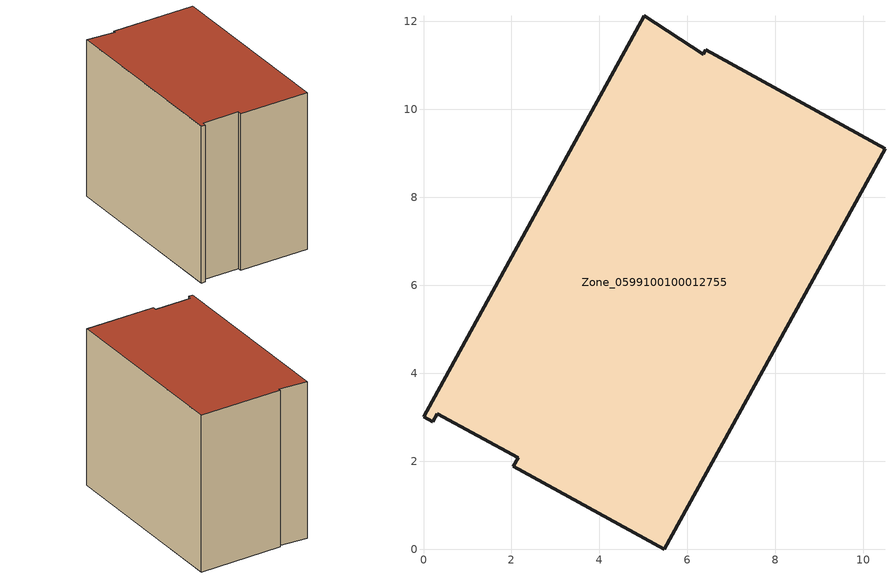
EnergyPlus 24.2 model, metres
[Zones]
Zone_0599100100012755
 floor ground (C_G): 0,3.01 5.02,12.13 6.36,11.25 6.42,11.35 10.49,9.11 5.48,0 2.04,1.89 2.15,2.08 0.31,3.08 0.2,2.9 z0
 wall outside (C_F): 0,3.01 0.2,2.9 0.31,3.08 2.15,2.08 2.04,1.89 5.48,0 10.49,9.11 6.42,11.35 6.36,11.25 5.02,12.13 0,3.01 z0:8.89
 roof outside (C_R): 5.02,12.13 0,3.01 0.2,2.9 0.31,3.08 2.15,2.08 2.04,1.89 5.48,0 10.49,9.11 6.42,11.35 6.36,11.25 z8.89
[BUILDING]
Pand.0599100100012755: North Axis=0; Terrain=City; Loads Convergence Tolerance Value=0.04; Temperature Convergence Tolerance Value=0.4; Solar Distribution=FullExterior; Maximum Number of Warmup Days=25; Minimum Number of Warmup Days=1
[Site:Location]
Rotterdam.The.Hague.AP_ZH_NLD Design_Conditions: Latitude=51.96; Longitude=4.45; Time Zone=1; Elevation=-4.5
[SITE:GROUNDTEMPERATURE:BUILDINGSURFACE]
18, 18, 18, 18, 18, 18, 18, 18, 18, 18, 18, 18
[MATERIAL] Thermal Absorptance=0.9; Solar Absorptance=0.7; Visible Absorptance=0.7
Name | Roughness | Thickness | Conductivity | Density | Specific Heat
G.TI.2015-2018 | MediumSmooth | 0.15 | 0.0428571 | 540 | 1210
F.TI.2015-2018 | Rough | 0.3 | 0.0666667 | 1920 | 840
R.TI.2015-2018 | MediumRough | 0.2 | 0.0333333 | 1500 | 1000
[CONSTRUCTION]
C_G: G.TI.2015-2018
C_F: F.TI.2015-2018
C_R: R.TI.2015-2018
[ZONE]
Zone_0599100100012755: Type=1; Multiplier=1; Ceiling Height=Autocalculate; Volume=Autocalculate; Floor Area=autocalculate; Part of Total Floor Area=Yes
[ZONEINFILTRATION:DESIGNFLOWRATE]
Infil_Zone_0599100100012755: Zone or ZoneList or Space or SpaceList=Zone_0599100100012755; Schedule=AlwaysOn; Design Flow Rate Calculation Method=Flow/Area; Flow Rate per Floor Area=0.0015; Constant Term Coefficient=1; Temperature Term Coefficient=0; Velocity Term Coefficient=0; Velocity Squared Term Coefficient=0
[HVACTEMPLATE:ZONE:IDEALLOADSAIRSYSTEM]
Zone_0599100100012755: Maximum Heating Supply Air Temperature=50; Minimum Cooling Supply Air Temperature=13; Maximum Heating Supply Air Humidity Ratio=0.0156; Minimum Cooling Supply Air Humidity Ratio=0.0077; Heating Limit=NoLimit; Cooling Limit=NoLimit; Dehumidification Control Type=ConstantSensibleHeatRatio; Cooling Sensible Heat Ratio=0.7; Dehumidification Setpoint=60; Humidification Control Type=None; Humidification Setpoint=30; Outdoor Air Method=None; Outdoor Air Flow Rate per Person=0.00944; Outdoor Air Flow Rate per Zone Floor Area=0; Outdoor Air Flow Rate per Zone=0; Demand Controlled Ventilation Type=None; Outdoor Air Economizer Type=NoEconomizer; Heat Recovery Type=None; Sensible Heat Recovery Effectiveness=0.7; Latent Heat Recovery Effectiveness=0.65
[ZONECONTROL:THERMOSTAT]
ThermostatControl_Zone_0599100100012755: Zone or ZoneList=Zone_0599100100012755; Control Type Schedule=DualSetpointControlType; Control 1=Thermostat_Zone_0599100100012755; Temperature Difference Between Cutout And Setpoint=0
[THERMOSTATSETPOINT:DUALSETPOINT]
Thermostat_Zone_0599100100012755: Heating Setpoint Temperature Schedule=HeatingSetpoint_Zone_0599100100012755; Cooling Setpoint Temperature Schedule=CoolingSetpoint_Zone_0599100100012755
[SCHEDULE:COMPACT]
HeatingSetpoint_Zone_0599100100012755: Through: 12/31, For: AllDays, Until: 24:00, 21
CoolingSetpoint_Zone_0599100100012755: Through: 12/31, For: AllDays, Until: 24:00, 24
DualSetpointControlType: Through: 12/31, For: AllDays, Until: 24:00, 4
AlwaysOn: Through: 12/31, For: AllDays, Until: 24:00, 1
